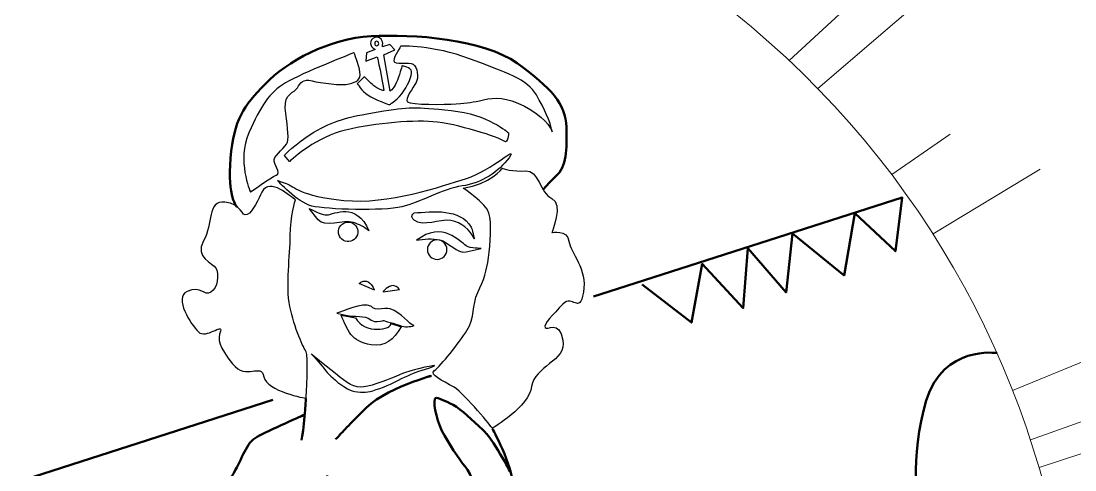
# Model space of a CAD drawing. Header units: millimetres. Extents: x -790 to 1043, y -481 to 328.
# Drawn here: x -667.8 to -590.8, y 59.8 to 92.6 of the extents above; entities that cross this region are included whole.
import ezdxf

# ---------------------------------------------------------------- set-up
doc = ezdxf.new("R2010")
doc.units = ezdxf.units.MM
doc.header["$MEASUREMENT"] = 0
doc.layers.add('Layer 1', color=7, linetype='Continuous')

msp = doc.modelspace()

# ---------------------------------------------------------------- linework, layer by layer
at = {"layer": 'Layer 1', "color": 250, "lineweight": 9}
msp.add_open_spline([(-790.2794, 185.8891), (-790.2794, 185.8891), (-790.2794, -160.1107), (-790.2794, -160.1107), (-790.2794, -160.1107), (-790.2794, -160.1107), (-548.2794, -160.1107), (-548.2794, -160.1107), (-548.2794, -160.1107), (-548.2794, -160.1107), (-548.2794, 185.8891), (-548.2794, 185.8891), (-548.2794, 185.8891), (-548.2794, 185.8891), (-790.2794, 185.8891), (-790.2794, 185.8891)], degree=3, knots=[0, 0, 0, 0, 0.2, 0.2, 0.2, 0.2, 0.4, 0.4, 0.4, 0.4, 0.6, 0.6, 0.6, 0.6, 1, 1, 1, 1], dxfattribs=at)
at = {"layer": 'Layer 1', "color": 240, "lineweight": 20}
msp.add_open_spline([(-704.6065, -5.8705), (-719.3499, 7.5301), (-725.1261, 29.9072), (-723.7895, 47.5655), (-723.7895, 47.5655), (-722.7577, 58.369), (-719.0672, 69.0732), (-712.5291, 78.678), (-712.5291, 78.678), (-691.812, 109.1129), (-650.3444, 116.9909), (-619.9093, 96.2735), (-619.9093, 96.2735), (-589.4741, 75.5561), (-581.5963, 34.0888), (-602.3137, 3.6537), (-602.3137, 3.6537), (-617.0628, -18.0135), (-642.3285, -28.2481), (-666.6431, -24.8716), (-666.6431, -24.8716), (-669.088, -24.8739), (-676.8683, -22.6374), (-678.4106, -22.1251)], degree=3, knots=[0, 0, 0, 0, 0.1428571, 0.1428571, 0.1428571, 0.1428571, 0.2857143, 0.2857143, 0.2857143, 0.2857143, 0.4285714, 0.4285714, 0.4285714, 0.4285714, 0.5714286, 0.5714286, 0.5714286, 0.5714286, 0.7142857, 0.7142857, 0.7142857, 0.7142857, 1, 1, 1, 1], dxfattribs=at)
for points in [[(-599.734, 100.7457), (-599.734, 100.7457), (-611.7144, 89.7064), (-611.7144, 89.7064)], [(-598.0745, 97.578), (-598.0745, 97.578), (-609.6333, 87.6638), (-609.6333, 87.6638)], [(-599.9635, 84.337), (-599.9635, 84.337), (-604.2246, 81.3719), (-604.2246, 81.3719)], [(-601.2137, 77.0404), (-601.2137, 77.0404), (-593.389, 81.7726), (-593.389, 81.7726)], [(-584.4245, 70.115), (-584.4245, 70.115), (-595.3996, 65.6236), (-595.3996, 65.6236)], [(-594.1001, 62.0194), (-594.1001, 62.0194), (-580.9, 66.7183), (-580.9, 66.7183)], [(-593.469, 59.9903), (-593.469, 59.9903), (-579.3587, 64.607), (-579.3587, 64.607)]]:
    msp.add_open_spline(points, degree=3, dxfattribs=at)
at = {"layer": 'Layer 1', "color": 240, "lineweight": 50}
for points, knots in [([(-652.0455, 79.0043), (-652.0455, 79.0043), (-652.7656, 79.7084), (-652.5137, 82.5733), (-652.5137, 82.5733), (-652.2619, 85.4382), (-651.5693, 86.3512), (-649.9951, 87.9883), (-649.9951, 87.9883), (-648.4209, 89.6255), (-645.3042, 91.3255), (-642.2503, 91.483), (-642.2503, 91.483), (-639.1964, 91.6404), (-634.0647, 91.2941), (-631.5776, 89.4995), (-631.5776, 89.4995), (-629.0904, 87.705), (-628.02, 86.5402), (-627.9885, 84.8401), (-627.9885, 84.8401), (-627.957, 83.14), (-627.9532, 81.9994), (-628.7736, 81.2317), (-628.7736, 81.2317), (-629.5941, 80.464), (-629.6935, 80.2599), (-629.6935, 80.2599)], [0, 0, 0, 0, 0.125, 0.125, 0.125, 0.125, 0.25, 0.25, 0.25, 0.25, 0.375, 0.375, 0.375, 0.375, 0.5, 0.5, 0.5, 0.5, 0.625, 0.625, 0.625, 0.625, 0.75, 0.75, 0.75, 0.75, 1, 1, 1, 1]), ([(-626.0143, 72.4719), (-626.0143, 72.4719), (-624.8689, 72.8404), (-624.8689, 72.8404), (-624.8689, 72.8404), (-624.8689, 72.8404), (-603.473, 79.7121), (-603.473, 79.7121), (-603.473, 79.7121), (-603.473, 79.7121), (-603.9573, 75.7754), (-603.9573, 75.7754), (-603.9573, 75.7754), (-603.9573, 75.7754), (-606.9338, 78.5581), (-606.9338, 78.5581), (-606.9338, 78.5581), (-606.9338, 78.5581), (-607.7056, 74.0116), (-607.7056, 74.0116), (-607.7056, 74.0116), (-607.7056, 74.0116), (-611.486, 77.0822), (-611.486, 77.0822), (-611.486, 77.0822), (-611.486, 77.0822), (-611.9389, 72.7768), (-611.9389, 72.7768), (-611.9389, 72.7768), (-611.9389, 72.7768), (-614.7255, 76.0028), (-614.7255, 76.0028), (-614.7255, 76.0028), (-614.7255, 76.0028), (-615.0699, 71.6303), (-615.0699, 71.6303), (-615.0699, 71.6303), (-615.0699, 71.6303), (-618.0701, 74.8592), (-618.0701, 74.8592), (-618.0701, 74.8592), (-618.0701, 74.8592), (-618.8622, 70.572), (-618.8622, 70.572), (-618.8622, 70.572), (-618.8622, 70.572), (-622.4493, 73.347), (-622.4493, 73.347)], [0, 0, 0, 0, 0.0769231, 0.0769231, 0.0769231, 0.0769231, 0.1538462, 0.1538462, 0.1538462, 0.1538462, 0.2307692, 0.2307692, 0.2307692, 0.2307692, 0.3076923, 0.3076923, 0.3076923, 0.3076923, 0.3846154, 0.3846154, 0.3846154, 0.3846154, 0.4615385, 0.4615385, 0.4615385, 0.4615385, 0.5384615, 0.5384615, 0.5384615, 0.5384615, 0.6153846, 0.6153846, 0.6153846, 0.6153846, 0.6923077, 0.6923077, 0.6923077, 0.6923077, 0.7692308, 0.7692308, 0.7692308, 0.7692308, 0.8461538, 0.8461538, 0.8461538, 0.8461538, 1, 1, 1, 1]), ([(-619.9462, 33.9202), (-619.9462, 33.9202), (-610.3512, 56.5931), (-610.3512, 56.5931), (-610.3512, 56.5931), (-610.3512, 56.5931), (-602.3255, 56.5931), (-602.3255, 56.5931), (-602.3255, 56.5931), (-602.3255, 56.5931), (-602.9429, 60.8265), (-601.7081, 64.8834), (-601.7081, 64.8834), (-600.4733, 68.9403), (-596.5404, 68.3457), (-596.5404, 68.3457)], [0, 0, 0, 0, 0.2, 0.2, 0.2, 0.2, 0.4, 0.4, 0.4, 0.4, 0.6, 0.6, 0.6, 0.6, 1, 1, 1, 1]), ([(-638.1957, 66.5915), (-636.6838, 66.9766), (-640.9073, 66.0119), (-642.6033, 64.3563), (-642.6033, 64.3563), (-643.9256, 63.0654), (-644.3035, 62.5931), (-644.8386, 62.0579)], [0, 0, 0, 0, 0.3333333, 0.3333333, 0.3333333, 0.3333333, 1, 1, 1, 1]), ([(-632.051, 59.6155), (-632.051, 59.6155), (-633.3943, 62.1367), (-634.1184, 62.7664), (-634.1184, 62.7664), (-634.8426, 63.3961), (-635.6295, 64.2462), (-636.2592, 64.5609), (-636.2592, 64.5609), (-636.8889, 64.8757), (-637.3611, 65.0961), (-637.5501, 65.0646), (-637.5501, 65.0646), (-637.739, 65.0331), (-637.5501, 63.5534), (-637.0779, 62.6719), (-637.0779, 62.6719), (-636.6056, 61.7904), (-635.8499, 60.594), (-635.3777, 60.0588), (-635.3777, 60.0588), (-634.9055, 59.5236), (-634.4962, 58.1068), (-634.3388, 57.3513), (-634.3388, 57.3513), (-634.1814, 56.5957), (-634.3388, 55.2734), (-634.2444, 55.053), (-634.2444, 55.053), (-634.1499, 54.8326), (-633.5832, 53.1641), (-634.3073, 53.0381), (-634.3073, 53.0381), (-635.0314, 52.9122), (-635.3463, 53.5104), (-636.5426, 52.8807), (-636.5426, 52.8807), (-637.739, 52.251), (-637.9594, 51.6843), (-637.4242, 51.1176), (-637.4242, 51.1176), (-636.8889, 50.551), (-637.1721, 49.3868), (-637.1721, 49.3868)], [0, 0, 0, 0, 0.0833333, 0.0833333, 0.0833333, 0.0833333, 0.1666667, 0.1666667, 0.1666667, 0.1666667, 0.25, 0.25, 0.25, 0.25, 0.3333333, 0.3333333, 0.3333333, 0.3333333, 0.4166667, 0.4166667, 0.4166667, 0.4166667, 0.5, 0.5, 0.5, 0.5, 0.5833333, 0.5833333, 0.5833333, 0.5833333, 0.6666667, 0.6666667, 0.6666667, 0.6666667, 0.75, 0.75, 0.75, 0.75, 0.8333333, 0.8333333, 0.8333333, 0.8333333, 1, 1, 1, 1]), ([(-658.8282, 40.0157), (-658.8282, 40.0157), (-658.5136, 43.654), (-658.5136, 44.7874), (-658.5136, 44.7874), (-658.5136, 45.9208), (-660.2136, 46.6134), (-659.7099, 48.5653), (-659.7099, 48.5653), (-659.2062, 50.5172), (-657.6321, 53.4765), (-656.3727, 54.6729), (-656.3727, 54.6729), (-655.1134, 55.8693), (-652.9095, 58.5138), (-652.2799, 59.5843), (-652.2799, 59.5843), (-651.6503, 60.6547), (-651.3984, 61.7881), (-650.5799, 62.2288), (-650.5799, 62.2288), (-649.7613, 62.6696), (-647.0897, 63.8584), (-647.0897, 63.8584)], [0, 0, 0, 0, 0.1428571, 0.1428571, 0.1428571, 0.1428571, 0.2857143, 0.2857143, 0.2857143, 0.2857143, 0.4285714, 0.4285714, 0.4285714, 0.4285714, 0.5714286, 0.5714286, 0.5714286, 0.5714286, 0.7142857, 0.7142857, 0.7142857, 0.7142857, 1, 1, 1, 1]), ([(-633.4018, 62.8394), (-633.4018, 62.8394), (-631.9146, 60.1847), (-631.9146, 58.6735), (-631.9146, 58.6735), (-631.9146, 57.1623), (-631.8516, 54.3289), (-631.9146, 52.4399), (-631.9146, 52.4399), (-631.9776, 50.5509), (-632.0406, 48.599), (-632.0406, 48.599), (-632.0406, 48.599), (-632.0406, 48.599), (-635.2517, 48.9767), (-636.1333, 49.1656), (-636.1333, 49.1656), (-637.0149, 49.3545), (-638.2112, 49.6064), (-638.2112, 49.6064), (-638.2112, 49.6064), (-638.2112, 49.6064), (-638.8409, 49.4176), (-639.9742, 48.7879), (-639.9742, 48.7879), (-641.1076, 48.1583), (-642.1151, 47.4657), (-642.1151, 47.4657), (-642.1151, 47.4657), (-642.1151, 47.4657), (-642.6819, 49.9842), (-642.8707, 50.8028), (-642.8707, 50.8028), (-643.0596, 51.6213), (-644.0671, 53.8252), (-644.3189, 54.3919), (-644.3189, 54.3919), (-644.5708, 54.9586), (-645.2634, 55.7457), (-645.2634, 56.5957), (-645.2634, 56.5957), (-645.2634, 57.4457), (-645.5153, 58.957), (-645.4523, 59.3977)], [0, 0, 0, 0, 0.0833333, 0.0833333, 0.0833333, 0.0833333, 0.1666667, 0.1666667, 0.1666667, 0.1666667, 0.25, 0.25, 0.25, 0.25, 0.3333333, 0.3333333, 0.3333333, 0.3333333, 0.4166667, 0.4166667, 0.4166667, 0.4166667, 0.5, 0.5, 0.5, 0.5, 0.5833333, 0.5833333, 0.5833333, 0.5833333, 0.6666667, 0.6666667, 0.6666667, 0.6666667, 0.75, 0.75, 0.75, 0.75, 0.8333333, 0.8333333, 0.8333333, 0.8333333, 1, 1, 1, 1])]:
    msp.add_open_spline(points, degree=3, knots=knots, dxfattribs=at)
at = {"layer": 'Layer 1', "color": 240}
for points, knots in [([(-640.8501, 87.4728), (-640.8501, 87.4728), (-640.551, 87.6775), (-640.3307, 88.2756), (-640.3307, 88.2756), (-640.1103, 88.8737), (-639.9904, 89.3214), (-639.9904, 89.3214), (-639.9904, 89.3214), (-639.9904, 89.3214), (-639.3232, 89.1886), (-639.2917, 88.9052), (-639.2917, 88.9052), (-639.2603, 88.6219), (-639.5752, 87.8033), (-640.0159, 87.2681), (-640.0159, 87.2681), (-640.4566, 86.7329), (-640.921, 86.4732), (-640.921, 86.4732), (-640.921, 86.4732), (-640.921, 86.4732), (-641.9994, 86.8588), (-642.4716, 87.1736), (-642.4716, 87.1736), (-642.9438, 87.4885), (-643.2586, 88.0079), (-643.2586, 88.0079), (-643.2586, 88.0079), (-643.2586, 88.0079), (-642.7392, 88.5274), (-642.7392, 88.5274), (-642.7392, 88.5274), (-642.7392, 88.5274), (-642.3141, 88.0708), (-642.0465, 87.8505), (-642.0465, 87.8505), (-641.7789, 87.6302), (-641.3224, 87.5043), (-641.3224, 87.5043), (-641.3224, 87.5043), (-641.4236, 88.2418), (-641.7984, 89.9733), (-641.8025, 89.9717), (-641.8025, 89.9717), (-641.8025, 89.9717), (-642.6419, 89.6481), (-642.6419, 89.6481), (-642.6419, 89.6481), (-642.6419, 89.6481), (-642.5922, 90.2573), (-642.5922, 90.2573), (-642.5922, 90.2573), (-642.5922, 90.2573), (-641.952, 90.5069), (-641.952, 90.5069), (-641.952, 90.5069), (-642.0636, 90.6565), (-642.1986, 90.5108), (-642.2865, 90.9555), (-642.2865, 90.9555), (-642.2879, 91.3294), (-641.8527, 91.5804), (-641.5035, 91.2585), (-641.5035, 91.2585), (-641.2963, 90.9726), (-641.451, 90.8834), (-641.4248, 90.6958), (-641.4248, 90.6958), (-641.4248, 90.6958), (-640.8782, 90.8741), (-640.8782, 90.8741), (-640.8782, 90.8741), (-640.8782, 90.8741), (-640.5057, 90.4836), (-640.5057, 90.4836), (-640.5057, 90.4836), (-640.5057, 90.4836), (-641.3303, 90.1134), (-641.3303, 90.1134), (-641.3303, 90.1134), (-641.3303, 90.1134), (-640.8501, 87.4728), (-640.8501, 87.4728)], [0, 0, 0, 0, 0.0454545, 0.0454545, 0.0454545, 0.0454545, 0.0909091, 0.0909091, 0.0909091, 0.0909091, 0.1363636, 0.1363636, 0.1363636, 0.1363636, 0.1818182, 0.1818182, 0.1818182, 0.1818182, 0.2272727, 0.2272727, 0.2272727, 0.2272727, 0.2727273, 0.2727273, 0.2727273, 0.2727273, 0.3181818, 0.3181818, 0.3181818, 0.3181818, 0.3636364, 0.3636364, 0.3636364, 0.3636364, 0.4090909, 0.4090909, 0.4090909, 0.4090909, 0.4545455, 0.4545455, 0.4545455, 0.4545455, 0.5, 0.5, 0.5, 0.5, 0.5454545, 0.5454545, 0.5454545, 0.5454545, 0.5909091, 0.5909091, 0.5909091, 0.5909091, 0.6363636, 0.6363636, 0.6363636, 0.6363636, 0.6818182, 0.6818182, 0.6818182, 0.6818182, 0.7272727, 0.7272727, 0.7272727, 0.7272727, 0.7727273, 0.7727273, 0.7727273, 0.7727273, 0.8181818, 0.8181818, 0.8181818, 0.8181818, 0.8636364, 0.8636364, 0.8636364, 0.8636364, 0.9090909, 0.9090909, 0.9090909, 0.9090909, 1, 1, 1, 1]), ([(-641.8414, 91.1068), (-641.7598, 91.1068), (-641.6938, 91.0337), (-641.6938, 90.9435), (-641.6938, 90.9435), (-641.6938, 90.8532), (-641.7598, 90.7801), (-641.8414, 90.7801), (-641.8414, 90.7801), (-641.9229, 90.7801), (-641.9889, 90.8532), (-641.9889, 90.9435), (-641.9889, 90.9435), (-641.9889, 91.0337), (-641.9229, 91.1068), (-641.8414, 91.1068)], [0, 0, 0, 0, 0.2, 0.2, 0.2, 0.2, 0.4, 0.4, 0.4, 0.4, 0.6, 0.6, 0.6, 0.6, 1, 1, 1, 1]), ([(-629.033, 84.5058), (-629.102, 84.8443), (-629.7321, 85.6698), (-631.054, 86.3622), (-631.054, 86.3622), (-632.3763, 87.0548), (-633.2263, 87.0234), (-634.0449, 86.8344), (-634.0449, 86.8344), (-634.8635, 86.6455), (-635.1784, 86.614), (-636.0284, 86.5511), (-636.0284, 86.5511), (-636.8784, 86.4881), (-639.3341, 86.4566), (-639.586, 86.677), (-639.586, 86.677), (-639.8378, 86.8974), (-639.1451, 87.7475), (-638.9563, 88.0938), (-638.9563, 88.0938), (-638.7674, 88.44), (-638.8618, 89.2587), (-639.1767, 89.4475), (-639.1767, 89.4475), (-639.4915, 89.6364), (-640.5934, 89.3374), (-640.5934, 89.6836), (-640.5934, 89.6836), (-640.5934, 90.0299), (-640.0709, 90.7548), (-640.0709, 90.7548), (-640.0709, 90.7548), (-640.0709, 90.7548), (-637.7335, 90.8412), (-635.0574, 89.8339), (-635.0574, 89.8339), (-632.3813, 88.8265), (-630.8072, 88.3227), (-630.1775, 87.1893), (-630.1775, 87.1893), (-629.594, 86.139), (-629.1457, 85.2778), (-629.033, 84.5058)], [0, 0, 0, 0, 0.0833333, 0.0833333, 0.0833333, 0.0833333, 0.1666667, 0.1666667, 0.1666667, 0.1666667, 0.25, 0.25, 0.25, 0.25, 0.3333333, 0.3333333, 0.3333333, 0.3333333, 0.4166667, 0.4166667, 0.4166667, 0.4166667, 0.5, 0.5, 0.5, 0.5, 0.5833333, 0.5833333, 0.5833333, 0.5833333, 0.6666667, 0.6666667, 0.6666667, 0.6666667, 0.75, 0.75, 0.75, 0.75, 0.8333333, 0.8333333, 0.8333333, 0.8333333, 1, 1, 1, 1]), ([(-651.0664, 80.0978), (-651.0664, 80.0978), (-651.0822, 80.1372), (-651.0822, 80.1372), (-651.0822, 80.1372), (-651.0822, 80.1372), (-652.0582, 82.4354), (-651.1767, 84.4188), (-651.1767, 84.4188), (-650.2952, 86.4022), (-649.7284, 87.3468), (-648.5006, 88.0708), (-648.5006, 88.0708), (-647.2728, 88.7949), (-643.4948, 90.2746), (-643.4948, 90.2746), (-643.4948, 90.2746), (-643.4948, 90.2746), (-643.1374, 89.431), (-643.0681, 88.8493), (-643.0681, 88.8493), (-642.9989, 88.2677), (-643.2885, 88.1567), (-643.8552, 87.9993), (-643.8552, 87.9993), (-644.4219, 87.8419), (-645.9016, 88.0624), (-646.5627, 88.2197), (-646.5627, 88.2197), (-647.2239, 88.3771), (-647.4128, 88.0938), (-647.6332, 87.7159), (-647.6332, 87.7159), (-647.8536, 87.3381), (-648.6092, 87.3066), (-648.5147, 86.2362), (-648.5147, 86.2362), (-648.4203, 85.1658), (-648.2314, 84.1269), (-648.3573, 83.7491), (-648.3573, 83.7491), (-648.4833, 83.3712), (-649.2388, 82.8361), (-649.3333, 82.4897), (-649.3333, 82.4897), (-649.4277, 82.1434), (-648.7665, 81.4823), (-649.1759, 81.3249), (-649.1759, 81.3249), (-649.5852, 81.1674), (-651.0664, 80.0978), (-651.0664, 80.0978)], [0, 0, 0, 0, 0.0714286, 0.0714286, 0.0714286, 0.0714286, 0.1428571, 0.1428571, 0.1428571, 0.1428571, 0.2142857, 0.2142857, 0.2142857, 0.2142857, 0.2857143, 0.2857143, 0.2857143, 0.2857143, 0.3571429, 0.3571429, 0.3571429, 0.3571429, 0.4285714, 0.4285714, 0.4285714, 0.4285714, 0.5, 0.5, 0.5, 0.5, 0.5714286, 0.5714286, 0.5714286, 0.5714286, 0.6428571, 0.6428571, 0.6428571, 0.6428571, 0.7142857, 0.7142857, 0.7142857, 0.7142857, 0.7857143, 0.7857143, 0.7857143, 0.7857143, 0.8571429, 0.8571429, 0.8571429, 0.8571429, 1, 1, 1, 1]), ([(-648.5796, 82.7818), (-648.5796, 82.7818), (-648.2017, 82.3253), (-648.2017, 82.3253), (-648.2017, 82.3253), (-648.2017, 82.3253), (-646.549, 83.9309), (-644.5025, 84.5133), (-644.5025, 84.5133), (-642.4561, 85.0958), (-639.4337, 85.3634), (-637.7336, 85.2374), (-637.7336, 85.2374), (-636.0334, 85.1115), (-632.8222, 84.0726), (-632.5388, 83.8207), (-632.5388, 83.8207), (-632.2555, 83.5688), (-632.2082, 84.4188), (-632.2082, 84.4188), (-632.2082, 84.4188), (-632.2082, 84.4188), (-633.7352, 85.7884), (-636.3955, 86.056), (-636.3955, 86.056), (-639.0558, 86.3235), (-639.4335, 86.355), (-641.7319, 85.9615), (-641.7319, 85.9615), (-644.0302, 85.568), (-644.9904, 85.3162), (-646.4229, 84.4661), (-646.4229, 84.4661), (-647.8553, 83.616), (-648.5796, 82.7818), (-648.5796, 82.7818)], [0, 0, 0, 0, 0.1, 0.1, 0.1, 0.1, 0.2, 0.2, 0.2, 0.2, 0.3, 0.3, 0.3, 0.3, 0.4, 0.4, 0.4, 0.4, 0.5, 0.5, 0.5, 0.5, 0.6, 0.6, 0.6, 0.6, 0.7, 0.7, 0.7, 0.7, 0.8, 0.8, 0.8, 0.8, 1, 1, 1, 1]), ([(-649.0834, 80.9401), (-649.0834, 80.9401), (-647.6667, 79.3501), (-646.5805, 79.0825), (-646.5805, 79.0825), (-645.4943, 78.8149), (-641.3701, 78.7047), (-640.0163, 79.0195), (-640.0163, 79.0195), (-638.6625, 79.3344), (-637.0111, 80.3511), (-635.6089, 80.5471), (-635.6089, 80.5471), (-634.2068, 80.7432), (-632.9012, 81.5838), (-632.177, 82.6086), (-632.177, 82.6086), (-631.4528, 83.6334), (-633.4048, 81.6956), (-635.2938, 81.0974), (-635.2938, 81.0974), (-637.1828, 80.4993), (-640.9922, 79.177), (-644.235, 79.4918), (-644.235, 79.4918), (-647.4778, 79.8066), (-647.8241, 80.4993), (-648.4538, 80.7197), (-648.4538, 80.7197), (-649.0834, 80.9401), (-649.0834, 80.9401), (-649.0834, 80.9401)], [0, 0, 0, 0, 0.1111111, 0.1111111, 0.1111111, 0.1111111, 0.2222222, 0.2222222, 0.2222222, 0.2222222, 0.3333333, 0.3333333, 0.3333333, 0.3333333, 0.4444444, 0.4444444, 0.4444444, 0.4444444, 0.5555556, 0.5555556, 0.5555556, 0.5555556, 0.6666667, 0.6666667, 0.6666667, 0.6666667, 0.7777778, 0.7777778, 0.7777778, 0.7777778, 1, 1, 1, 1]), ([(-635.5303, 80.3897), (-635.5303, 80.3897), (-633.8616, 79.2877), (-633.6412, 78.5636), (-633.6412, 78.5636), (-633.4209, 77.8395), (-633.5468, 76.3283), (-633.6727, 75.3209), (-633.6727, 75.3209), (-633.7987, 74.3135), (-634.0191, 73.7152), (-634.4598, 72.7708), (-634.4598, 72.7708), (-634.9006, 71.8263), (-634.6487, 70.9132), (-635.2469, 70.0002), (-635.2469, 70.0002), (-635.8451, 69.0872), (-637.1673, 67.4187), (-637.6081, 67.0724), (-637.6081, 67.0724), (-638.0489, 66.726), (-637.0414, 66.3798), (-636.1914, 65.8445), (-636.1914, 65.8445), (-635.3413, 65.3093), (-633.3871, 62.8589), (-633.3871, 62.8589), (-633.3871, 62.8589), (-633.3871, 62.8589), (-630.6975, 64.4435), (-630.5244, 65.9075), (-630.5244, 65.9075), (-630.3514, 67.3714), (-627.9585, 67.765), (-628.2419, 69.2919), (-628.2419, 69.2919), (-628.5253, 70.8188), (-629.4225, 69.9531), (-629.5484, 70.2049), (-629.5484, 70.2049), (-629.6744, 70.4567), (-628.966, 71.1495), (-628.2419, 71.9208), (-628.2419, 71.9208), (-627.5178, 72.6921), (-627.0613, 71.0863), (-626.7465, 72.7865), (-626.7465, 72.7865), (-626.4316, 74.4867), (-627.7067, 75.6672), (-627.8011, 76.5172), (-627.8011, 76.5172), (-627.8956, 77.3672), (-629.0447, 77.1469), (-629.0447, 77.1469), (-629.0447, 77.1469), (-629.0447, 77.1469), (-628.1946, 79.2562), (-629.0447, 79.634), (-629.0447, 79.634), (-629.8948, 80.0119), (-630.0524, 81.7357), (-630.9652, 81.649), (-630.9652, 81.649), (-631.8781, 81.5623), (-632.6653, 81.8378), (-632.6653, 81.8378), (-632.6653, 81.8378), (-632.6653, 81.8378), (-633.5613, 80.6466), (-635.5303, 80.3897)], [0, 0, 0, 0, 0.0526316, 0.0526316, 0.0526316, 0.0526316, 0.1052632, 0.1052632, 0.1052632, 0.1052632, 0.1578947, 0.1578947, 0.1578947, 0.1578947, 0.2105263, 0.2105263, 0.2105263, 0.2105263, 0.2631579, 0.2631579, 0.2631579, 0.2631579, 0.3157895, 0.3157895, 0.3157895, 0.3157895, 0.3684211, 0.3684211, 0.3684211, 0.3684211, 0.4210526, 0.4210526, 0.4210526, 0.4210526, 0.4736842, 0.4736842, 0.4736842, 0.4736842, 0.5263158, 0.5263158, 0.5263158, 0.5263158, 0.5789474, 0.5789474, 0.5789474, 0.5789474, 0.6315789, 0.6315789, 0.6315789, 0.6315789, 0.6842105, 0.6842105, 0.6842105, 0.6842105, 0.7368421, 0.7368421, 0.7368421, 0.7368421, 0.7894737, 0.7894737, 0.7894737, 0.7894737, 0.8421053, 0.8421053, 0.8421053, 0.8421053, 0.8947368, 0.8947368, 0.8947368, 0.8947368, 1, 1, 1, 1]), ([(-647.7775, 79.5239), (-647.7775, 79.5239), (-648.1553, 78.3275), (-648.1553, 76.9108), (-648.1553, 76.9108), (-648.1553, 75.494), (-648.5016, 73.2902), (-648.1868, 71.7475), (-648.1868, 71.7475), (-647.8719, 70.2049), (-647.1478, 68.6308), (-646.9904, 68.4418), (-646.9904, 68.4418), (-646.833, 68.2529), (-646.9904, 65.0416), (-646.9904, 65.0416), (-646.9904, 65.0416), (-646.9904, 65.0416), (-649.8868, 65.5454), (-650.0757, 66.6158), (-650.0757, 66.6158), (-650.2646, 67.6862), (-651.3664, 66.3009), (-652.374, 67.5603), (-652.374, 67.5603), (-653.3815, 68.8196), (-653.4759, 69.3549), (-653.2555, 69.953), (-653.2555, 69.953), (-653.0351, 70.5512), (-654.3259, 69.3549), (-654.8611, 69.8901), (-654.8611, 69.8901), (-655.3964, 70.4252), (-656.694, 72.3956), (-655.6797, 72.8494), (-655.6797, 72.8494), (-654.6655, 73.3033), (-654.4518, 72.4716), (-653.9481, 72.7865), (-653.9481, 72.7865), (-653.4444, 73.1013), (-653.3499, 74.0773), (-653.5703, 74.5181), (-653.5703, 74.5181), (-653.7907, 74.9589), (-655.176, 75.3051), (-654.4834, 76.533), (-654.4834, 76.533), (-653.7907, 77.7608), (-654.2315, 79.4924), (-652.9407, 79.3665), (-652.9407, 79.3665), (-651.6499, 79.2405), (-651.7443, 78.2646), (-651.3035, 78.4535), (-651.3035, 78.4535), (-650.8628, 78.6424), (-650.4535, 79.6499), (-650.2331, 80.0906), (-650.2331, 80.0906), (-649.6555, 81.2456), (-648.0944, 79.7141), (-647.7775, 79.5239)], [0, 0, 0, 0, 0.0588235, 0.0588235, 0.0588235, 0.0588235, 0.1176471, 0.1176471, 0.1176471, 0.1176471, 0.1764706, 0.1764706, 0.1764706, 0.1764706, 0.2352941, 0.2352941, 0.2352941, 0.2352941, 0.2941176, 0.2941176, 0.2941176, 0.2941176, 0.3529412, 0.3529412, 0.3529412, 0.3529412, 0.4117647, 0.4117647, 0.4117647, 0.4117647, 0.4705882, 0.4705882, 0.4705882, 0.4705882, 0.5294118, 0.5294118, 0.5294118, 0.5294118, 0.5882353, 0.5882353, 0.5882353, 0.5882353, 0.6470588, 0.6470588, 0.6470588, 0.6470588, 0.7058824, 0.7058824, 0.7058824, 0.7058824, 0.7647059, 0.7647059, 0.7647059, 0.7647059, 0.8235294, 0.8235294, 0.8235294, 0.8235294, 0.8823529, 0.8823529, 0.8823529, 0.8823529, 1, 1, 1, 1]), ([(-642.4131, 77.2608), (-643.3572, 79.4501), (-644.9184, 78.4699), (-645.4666, 78.432), (-645.4666, 78.432), (-645.8305, 78.4068), (-646.7623, 78.9055), (-646.7623, 78.9055), (-646.7623, 78.9055), (-646.7623, 78.9055), (-646.1198, 78.0719), (-646.1198, 78.0719), (-646.1198, 78.0719), (-645.659, 77.4741), (-644.2882, 78.1004), (-643.5453, 77.8724), (-643.5453, 77.8724), (-643.1017, 77.7362), (-642.7798, 77.5868), (-642.4131, 77.2608)], [0, 0, 0, 0, 0.1666667, 0.1666667, 0.1666667, 0.1666667, 0.3333333, 0.3333333, 0.3333333, 0.3333333, 0.5, 0.5, 0.5, 0.5, 0.6666667, 0.6666667, 0.6666667, 0.6666667, 1, 1, 1, 1]), ([(-639.1153, 78.5799), (-639.1153, 78.5799), (-639.4616, 78.2966), (-639.1153, 78.0447), (-639.1153, 78.0447), (-638.3821, 77.5116), (-637.3075, 78.1712), (-636.4234, 78.0132), (-636.4234, 78.0132), (-635.6484, 77.8747), (-635.0411, 77.38), (-634.7076, 76.691), (-634.7076, 76.691), (-634.7076, 76.691), (-634.8808, 77.4309), (-634.9437, 77.541), (-634.9437, 77.541), (-635.7381, 78.9307), (-637.7803, 78.6734), (-639.1153, 78.5799)], [0, 0, 0, 0, 0.1666667, 0.1666667, 0.1666667, 0.1666667, 0.3333333, 0.3333333, 0.3333333, 0.3333333, 0.5, 0.5, 0.5, 0.5, 0.6666667, 0.6666667, 0.6666667, 0.6666667, 1, 1, 1, 1]), ([(-643.5826, 77.82), (-643.9262, 78.0102), (-644.3589, 77.8858), (-644.5491, 77.5422), (-644.5491, 77.5422), (-644.7393, 77.1986), (-644.615, 76.7658), (-644.2713, 76.5757), (-644.2713, 76.5757), (-643.9277, 76.3855), (-643.4951, 76.5098), (-643.3049, 76.8534), (-643.3049, 76.8534), (-643.1146, 77.1971), (-643.239, 77.6298), (-643.5826, 77.82)], [0, 0, 0, 0, 0.2, 0.2, 0.2, 0.2, 0.4, 0.4, 0.4, 0.4, 0.6, 0.6, 0.6, 0.6, 1, 1, 1, 1]), ([(-638.925, 76.5801), (-637.0387, 78.0384), (-635.7647, 76.4741), (-635.3036, 76.1755), (-635.3036, 76.1755), (-634.9975, 75.9773), (-634.2174, 75.9866), (-634.2174, 75.9866), (-634.2174, 75.9866), (-634.2174, 75.9866), (-635.3074, 75.7348), (-635.3074, 75.7348), (-635.3074, 75.7348), (-635.9627, 75.5835), (-636.5832, 76.4748), (-637.2555, 76.6163), (-637.2555, 76.6163), (-637.7096, 76.7118), (-638.4463, 76.6879), (-638.925, 76.5801)], [0, 0, 0, 0, 0.1666667, 0.1666667, 0.1666667, 0.1666667, 0.3333333, 0.3333333, 0.3333333, 0.3333333, 0.5, 0.5, 0.5, 0.5, 0.6666667, 0.6666667, 0.6666667, 0.6666667, 1, 1, 1, 1]), ([(-637.4253, 76.61), (-637.0325, 76.61), (-636.7142, 76.2916), (-636.7142, 75.8989), (-636.7142, 75.8989), (-636.7142, 75.5062), (-637.0325, 75.1878), (-637.4253, 75.1878), (-637.4253, 75.1878), (-637.818, 75.1878), (-638.1364, 75.5062), (-638.1364, 75.8989), (-638.1364, 75.8989), (-638.1364, 76.2916), (-637.818, 76.61), (-637.4253, 76.61)], [0, 0, 0, 0, 0.2, 0.2, 0.2, 0.2, 0.4, 0.4, 0.4, 0.4, 0.6, 0.6, 0.6, 0.6, 1, 1, 1, 1]), ([(-642.0058, 72.9485), (-642.0058, 72.9485), (-642.2383, 73.5201), (-642.5955, 73.5873), (-642.5955, 73.5873), (-642.9526, 73.6544), (-643.1156, 73.4221), (-643.1156, 73.4221), (-643.1156, 73.4221), (-643.1156, 73.4221), (-642.0058, 72.9485), (-642.0058, 72.9485)], [0, 0, 0, 0, 0.25, 0.25, 0.25, 0.25, 0.5, 0.5, 0.5, 0.5, 1, 1, 1, 1]), ([(-641.374, 72.8185), (-641.374, 72.8185), (-640.9962, 73.3065), (-640.6342, 73.275), (-640.6342, 73.275), (-640.2721, 73.2435), (-640.1777, 72.976), (-640.1777, 72.976), (-640.1777, 72.976), (-640.1777, 72.976), (-641.374, 72.8185), (-641.374, 72.8185)], [0, 0, 0, 0, 0.25, 0.25, 0.25, 0.25, 0.5, 0.5, 0.5, 0.5, 1, 1, 1, 1]), ([(-642.2613, 71.7706), (-642.2613, 71.7706), (-642.0606, 71.5445), (-641.7461, 71.5607), (-641.7461, 71.5607), (-641.4317, 71.5768), (-641.056, 71.6277), (-640.8641, 71.5746), (-640.8641, 71.5746), (-640.0485, 71.3484), (-639.446, 70.3899), (-639.1149, 70.3562), (-639.1149, 70.3562), (-639.3733, 70.2448), (-639.8066, 70.2341), (-640.1228, 70.3521), (-640.1228, 70.3521), (-640.439, 70.4702), (-641.3509, 70.7223), (-641.3509, 70.7223), (-641.3509, 70.7223), (-641.3509, 70.7223), (-641.792, 70.6126), (-641.9987, 70.6492), (-641.9987, 70.6492), (-642.2055, 70.6858), (-642.2906, 70.8076), (-642.4684, 70.893), (-642.4684, 70.893), (-642.9463, 71.1226), (-643.6129, 70.9079), (-644.7416, 71.2647), (-644.7416, 71.2647), (-644.3197, 71.3599), (-642.9161, 72.071), (-642.2613, 71.7706)], [0, 0, 0, 0, 0.1, 0.1, 0.1, 0.1, 0.2, 0.2, 0.2, 0.2, 0.3, 0.3, 0.3, 0.3, 0.4, 0.4, 0.4, 0.4, 0.5, 0.5, 0.5, 0.5, 0.6, 0.6, 0.6, 0.6, 0.7, 0.7, 0.7, 0.7, 0.8, 0.8, 0.8, 0.8, 1, 1, 1, 1]), ([(-643.3815, 70.9092), (-643.3815, 70.9092), (-644.4447, 71.1093), (-644.4447, 71.1093), (-644.4447, 71.1093), (-643.9503, 70.0378), (-643.75, 69.1669), (-642.2397, 68.9458), (-642.2397, 68.9458), (-641.2527, 68.8014), (-640.5772, 69.3107), (-640.0624, 70.2634), (-640.0624, 70.2634), (-640.0624, 70.2634), (-640.8004, 70.5085), (-640.8004, 70.5085), (-640.8004, 70.5085), (-640.6713, 70.0638), (-642.7522, 69.6787), (-643.3815, 70.9092)], [0, 0, 0, 0, 0.1666667, 0.1666667, 0.1666667, 0.1666667, 0.3333333, 0.3333333, 0.3333333, 0.3333333, 0.5, 0.5, 0.5, 0.5, 0.6666667, 0.6666667, 0.6666667, 0.6666667, 1, 1, 1, 1]), ([(-646.6349, 68.2801), (-646.6349, 68.2801), (-645.3126, 67.2097), (-644.5413, 66.5958), (-644.5413, 66.5958), (-643.7699, 65.9819), (-643.2663, 65.7301), (-642.4949, 65.919), (-642.4949, 65.919), (-641.7236, 66.1078), (-640.4327, 66.6273), (-639.9605, 66.8477), (-639.9605, 66.8477), (-639.4883, 67.0681), (-637.8354, 67.4301), (-637.6308, 67.4301), (-637.6308, 67.4301), (-637.4261, 67.4301), (-638.4966, 67.1153), (-638.9688, 66.9421), (-638.9688, 66.9421), (-639.441, 66.769), (-640.1651, 66.4226), (-640.6374, 66.1708), (-640.6374, 66.1708), (-641.1097, 65.919), (-642.1329, 65.5569), (-642.4949, 65.5097), (-642.4949, 65.5097), (-642.857, 65.4624), (-643.6125, 65.5097), (-643.9746, 65.7301), (-643.9746, 65.7301), (-645.4536, 66.6301), (-645.5529, 67.1982), (-646.6349, 68.2801)], [0, 0, 0, 0, 0.1, 0.1, 0.1, 0.1, 0.2, 0.2, 0.2, 0.2, 0.3, 0.3, 0.3, 0.3, 0.4, 0.4, 0.4, 0.4, 0.5, 0.5, 0.5, 0.5, 0.6, 0.6, 0.6, 0.6, 0.7, 0.7, 0.7, 0.7, 0.8, 0.8, 0.8, 0.8, 1, 1, 1, 1]), ([(-634.0761, 48.8747), (-633.4336, 48.7898), (-632.8037, 48.7122), (-632.4153, 48.6652), (-632.4153, 48.6652), (-632.1739, 48.6359), (-632.0258, 48.6185), (-632.0258, 48.6185), (-632.0258, 48.6185), (-632.0258, 48.6185), (-631.8999, 52.4594), (-631.8999, 52.4594), (-631.8999, 52.4594), (-631.8369, 54.3485), (-631.8999, 57.1818), (-631.8999, 58.693), (-631.8999, 58.693), (-631.8999, 58.9754), (-631.9518, 59.2977), (-632.0362, 59.6351), (-632.0362, 59.6351), (-632.0362, 59.6351), (-633.3795, 62.1562), (-634.1037, 62.7859), (-634.1037, 62.7859), (-634.8278, 63.4156), (-635.6148, 64.2657), (-636.2445, 64.5805), (-636.2445, 64.5805), (-636.8742, 64.8953), (-637.3464, 65.1157), (-637.5353, 65.0842), (-637.5353, 65.0842), (-637.7242, 65.0527), (-637.5354, 63.573), (-637.0631, 62.6915), (-637.0631, 62.6915), (-636.5908, 61.81), (-635.8352, 60.6135), (-635.363, 60.0784), (-635.363, 60.0784), (-634.8908, 59.5432), (-634.4815, 58.1264), (-634.3241, 57.3708), (-634.3241, 57.3708), (-634.1666, 56.6152), (-634.3241, 55.2929), (-634.2296, 55.0725), (-634.2296, 55.0725), (-634.1351, 54.8521), (-633.5685, 53.1836), (-634.2926, 53.0577), (-634.2926, 53.0577), (-635.0166, 52.9317), (-635.3315, 53.5299), (-636.5279, 52.9002), (-636.5279, 52.9002), (-637.7242, 52.2705), (-637.9447, 51.7038), (-637.4094, 51.1371), (-637.4094, 51.1371), (-636.8742, 50.5705), (-637.1573, 49.4063), (-637.1573, 49.4063), (-637.1573, 49.4063), (-636.8195, 49.3347), (-636.4472, 49.2556), (-636.1185, 49.1852), (-636.1185, 49.1852), (-635.731, 49.1021), (-634.8933, 48.9826), (-634.0761, 48.8747)], [0, 0, 0, 0, 0.0526316, 0.0526316, 0.0526316, 0.0526316, 0.1052632, 0.1052632, 0.1052632, 0.1052632, 0.1578947, 0.1578947, 0.1578947, 0.1578947, 0.2105263, 0.2105263, 0.2105263, 0.2105263, 0.2631579, 0.2631579, 0.2631579, 0.2631579, 0.3157895, 0.3157895, 0.3157895, 0.3157895, 0.3684211, 0.3684211, 0.3684211, 0.3684211, 0.4210526, 0.4210526, 0.4210526, 0.4210526, 0.4736842, 0.4736842, 0.4736842, 0.4736842, 0.5263158, 0.5263158, 0.5263158, 0.5263158, 0.5789474, 0.5789474, 0.5789474, 0.5789474, 0.6315789, 0.6315789, 0.6315789, 0.6315789, 0.6842105, 0.6842105, 0.6842105, 0.6842105, 0.7368421, 0.7368421, 0.7368421, 0.7368421, 0.7894737, 0.7894737, 0.7894737, 0.7894737, 0.8421053, 0.8421053, 0.8421053, 0.8421053, 0.8947368, 0.8947368, 0.8947368, 0.8947368, 1, 1, 1, 1])]:
    msp.add_open_spline(points, degree=3, knots=knots, dxfattribs=at)
at = {"layer": 'Layer 1', "color": 240, "lineweight": 50}
for points in [[(-716.7163, 43.292), (-716.7163, 43.292), (-649.4175, 64.9428), (-649.4175, 64.9428)], [(-647.0052, 65.0221), (-647.0052, 65.0221), (-647.1527, 62.5301), (-647.3415, 61.995)]]:
    msp.add_open_spline(points, degree=3, dxfattribs=at)

doc.saveas('drawing.dxf')
